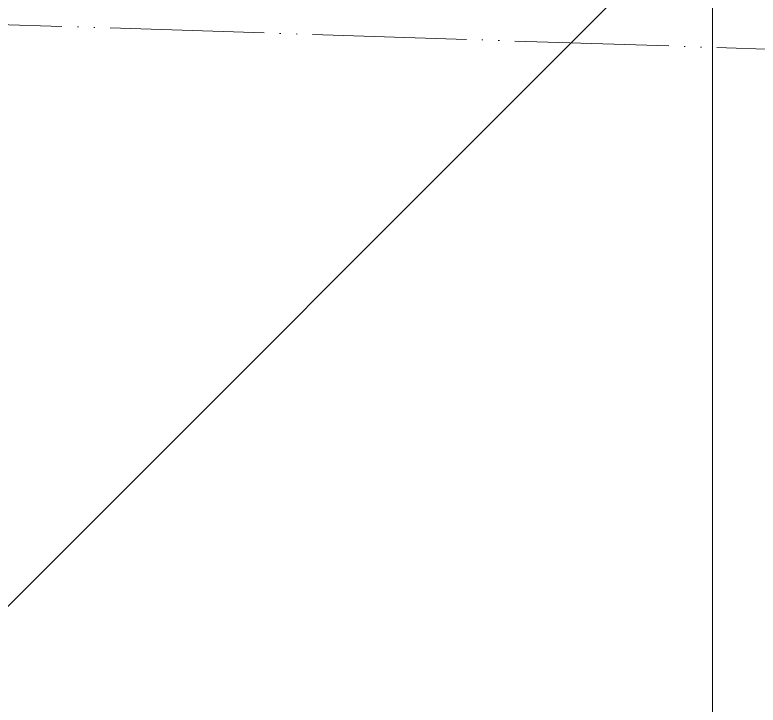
# Model space of a CAD drawing. Header units: millimetres. Extents: x -10051 to 73829, y -4843 to 44223.
# Drawn here: x 43947.1 to 44019.5, y 6283.3 to 6350.5 of the extents above; entities that cross this region are included whole.
import ezdxf

# ---------------------------------------------------------------- set-up
doc = ezdxf.new("R2010")
doc.units = ezdxf.units.MM
doc.linetypes.add('ADSK_Штрихпунктирная 2 точки_ш15 п1_5 п1_5 п1_5', pattern=[19.5, 15, -1.5, 0, -1.5, 0, -1.5])
doc.layers.add('Линии', color=7, linetype='Continuous', lineweight=9, true_color=0x00a600)
doc.layers.add('Потолки штриховка', color=7, linetype='Continuous', lineweight=9)
doc.layers.add('Стены отделка', color=7, linetype='Continuous', lineweight=30)

msp = doc.modelspace()

# ---------------------------------------------------------------- hatches: boundary and pattern name
at = {"layer": 'Потолки штриховка', "lineweight": 18, "true_color": 0x787878}
h = msp.add_hatch(dxfattribs=at)
h.set_pattern_fill('FP_47', color=8, style=0, pattern_type=2)
h.set_pattern_definition([(45, (0, 0), (-53.03301, 53.03301), [])])
h.paths.add_polyline_path([(41995, 4465), (41995, 4617.057), (41983.209, 4617.057), (41984.891, 4465), (41993.197, 4465)])
h.paths.add_polyline_path([(43385, 4465), (43445, 4465), (43445, 4617.057), (43385, 4617.057), (43385, 4472.623)])
h.paths.add_polyline_path([(43245, 4465), (43285, 4465), (43285, 4617.057), (43245, 4617.057), (43245, 4487.222)])
h.paths.add_polyline_path([(42285.314, 6187.057), (44015, 6187.057), (44015, 6417.057), (41965.035, 6417.057), (41965.849, 6187.057), (41987.743, 6187.057)])
h.paths.add_polyline_path([(41978.435, 7617.057), (44015, 7617.057), (44015, 7847.057), (42165, 7847.057), (42165, 7772.74), (42065, 7772.74), (42065, 7847.057), (41952.317, 7847.057), (41952.317, 7617.057)])

# ---------------------------------------------------------------- linework, layer by layer
at = {"layer": 'Линии', "color": 7, "linetype": 'ADSK_Штрихпунктирная 2 точки_ш15 п1_5 п1_5 п1_5'}
msp.add_line((41849.565, 6417.057), (48995, 6187.057), dxfattribs=at)
at = {"layer": 'Стены отделка', "lineweight": 9}
msp.add_line((44015, 5432), (44015, 8465.057), dxfattribs=at)

doc.saveas('drawing.dxf')
